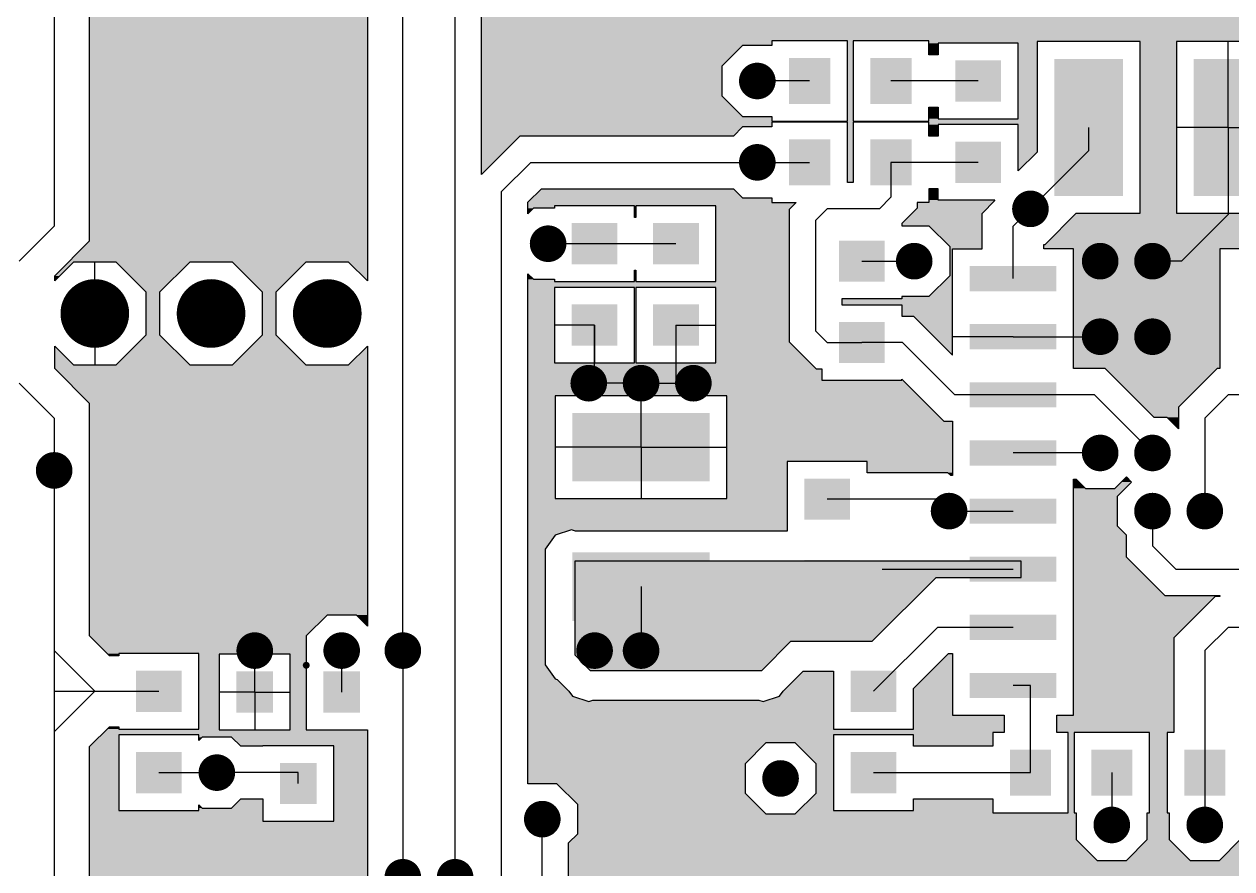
# Model space of a CAD drawing. Extents: x 295 to 953, y 10 to 290.
# Drawn here: x 572.71 to 616.26, y 183.16 to 213.62 of the extents above; entities that cross this region are included whole.
import ezdxf

# ---------------------------------------------------------------- set-up
doc = ezdxf.new("R2010")
doc.units = 0
doc.header["$LTSCALE"] = 5
doc.header["$MEASUREMENT"] = 0
doc.layers.get('0').update_dxf_attribs({"linetype": 'CONTINUOUS', "lineweight": 25})
doc.layers.add('L1-TOP_GBR', color=7, linetype='CONTINUOUS')

msp = doc.modelspace()

# ---------------------------------------------------------------- linework, layer by layer
for points, const_width in [([(598.816, 211.568, 1), (599.476, 211.568, 1)], 0.66), ([(598.816, 208.634, 1), (599.476, 208.634, 1)], 0.66), ([(608.665, 206.958, 1), (609.325, 206.958, 1)], 0.66), ([(591.273, 205.701, 1), (591.933, 205.701, 1)], 0.66), ([(604.474, 205.072, 1), (605.134, 205.072, 1)], 0.66), ([(611.18, 205.072, 1), (611.84, 205.072, 1)], 0.66), ([(613.066, 205.072, 1), (613.726, 205.072, 1)], 0.66), ([(574.639, 203.186, 1), (575.876, 203.186, 1)], 1.238), ([(578.83, 203.186, 1), (580.067, 203.186, 1)], 1.238), ([(583.021, 203.186, 1), (584.258, 203.186, 1)], 1.238), ([(611.18, 202.348, 1), (611.84, 202.348, 1)], 0.66), ([(613.066, 202.348, 1), (613.726, 202.348, 1)], 0.66), ([(592.739, 200.672, 1), (593.399, 200.672, 1)], 0.66), ([(594.625, 200.672, 1), (595.285, 200.672, 1)], 0.66), ([(596.511, 200.672, 1), (597.171, 200.672, 1)], 0.66), ([(611.18, 198.157, 1), (611.84, 198.157, 1)], 0.66), ([(613.066, 198.157, 1), (613.726, 198.157, 1)], 0.66), ([(573.461, 197.528, 1), (574.121, 197.528, 1)], 0.66), ([(605.732, 196.061, 1), (606.392, 196.061, 1)], 0.66), ([(613.066, 196.061, 1), (613.726, 196.061, 1)], 0.66), ([(614.952, 196.061, 1), (615.612, 196.061, 1)], 0.66), ([(580.694, 191.032, 1), (581.354, 191.032, 1)], 0.66), ([(583.829, 191.032, 1), (584.489, 191.032, 1)], 0.66), ([(586.034, 191.032, 1), (586.694, 191.032, 1)], 0.66), ([(592.949, 191.032, 1), (593.609, 191.032, 1)], 0.66), ([(594.625, 191.032, 1), (595.285, 191.032, 1)], 0.66), ([(582.819, 190.503, 1), (582.943, 190.503, 1)], 0.124), ([(579.328, 186.632, 1), (579.988, 186.632, 1)], 0.66), ([(599.655, 186.422, 1), (600.315, 186.422, 1)], 0.66), ([(591.063, 184.955, 1), (591.723, 184.955, 1)], 0.66), ([(611.599, 184.746, 1), (612.259, 184.746, 1)], 0.66), ([(614.952, 184.746, 1), (615.612, 184.746, 1)], 0.66), ([(586.034, 182.86, 1), (586.694, 182.86, 1)], 0.66), ([(587.92, 182.86, 1), (588.58, 182.86, 1)], 0.66)]:
    msp.add_lwpolyline(points, format="xyb", close=True, dxfattribs=dict(const_width=const_width))
for points in [[(601.775, 212.393), (601.775, 210.743), (600.29, 212.393), (600.29, 210.743)], [(604.709, 212.393), (604.709, 210.743), (603.224, 212.393), (603.224, 210.743)], [(607.934, 212.311), (607.934, 210.826), (606.284, 212.311), (606.284, 210.826)], [(612.328, 212.367), (612.328, 207.417), (609.853, 212.367), (609.853, 207.417)], [(617.357, 212.367), (617.357, 207.417), (614.882, 212.367), (614.882, 207.417)], [(601.775, 209.459), (601.775, 207.81), (600.29, 209.459), (600.29, 207.81)], [(604.709, 209.459), (604.709, 207.81), (603.224, 209.459), (603.224, 207.81)], [(607.934, 209.377), (607.934, 207.892), (606.284, 209.377), (606.284, 207.892)], [(594.104, 206.443), (594.104, 204.958), (592.454, 206.443), (592.454, 204.958)], [(597.038, 206.443), (597.038, 204.958), (595.388, 206.443), (595.388, 204.958)], [(603.743, 205.815), (603.743, 204.33), (602.093, 205.815), (602.093, 204.33)], [(609.934, 204.897), (609.934, 203.99), (606.799, 204.897), (606.799, 203.99)], [(594.104, 203.51), (594.104, 202.025), (592.454, 203.51), (592.454, 202.025)], [(597.038, 203.51), (597.038, 202.025), (595.388, 203.51), (595.388, 202.025)], [(603.743, 202.881), (603.743, 201.396), (602.093, 202.881), (602.093, 201.396)], [(609.934, 202.802), (609.934, 201.894), (606.799, 202.802), (606.799, 201.894)], [(609.934, 200.706), (609.934, 199.799), (606.799, 200.706), (606.799, 199.799)], [(597.43, 199.604), (597.43, 197.129), (592.48, 199.604), (592.48, 197.129)], [(609.934, 198.611), (609.934, 197.703), (606.799, 198.611), (606.799, 197.703)], [(602.486, 197.236), (602.486, 195.751), (600.836, 197.236), (600.836, 195.751)], [(609.934, 196.515), (609.934, 195.608), (606.799, 196.515), (606.799, 195.608)], [(597.43, 194.575), (597.43, 192.1), (592.48, 194.575), (592.48, 192.1)], [(602.486, 194.303), (602.486, 192.818), (600.836, 194.303), (600.836, 192.818)], [(609.934, 194.42), (609.934, 193.512), (606.799, 194.42), (606.799, 193.512)], [(609.934, 192.324), (609.934, 191.417), (606.799, 192.324), (606.799, 191.417)], [(578.388, 190.308), (578.388, 188.823), (576.738, 190.308), (576.738, 188.823)], [(604.162, 190.308), (604.162, 188.823), (602.512, 190.308), (602.512, 188.823)], [(581.684, 190.282), (581.684, 188.797), (580.364, 190.282), (580.364, 188.797)], [(584.819, 190.282), (584.819, 188.797), (583.499, 190.282), (583.499, 188.797)], [(609.934, 190.229), (609.934, 189.321), (606.799, 190.229), (606.799, 189.321)], [(578.388, 187.374), (578.388, 185.889), (576.738, 187.374), (576.738, 185.889)], [(604.162, 187.374), (604.162, 185.889), (602.512, 187.374), (602.512, 185.889)], [(609.738, 187.457), (609.738, 185.807), (608.253, 187.457), (608.253, 185.807)], [(612.671, 187.457), (612.671, 185.807), (611.186, 187.457), (611.186, 185.807)], [(616.024, 187.457), (616.024, 185.807), (614.539, 187.457), (614.539, 185.807)], [(583.252, 186.982), (583.252, 185.497), (581.932, 186.982), (581.932, 185.497)]]:
    msp.add_solid(points)
at = {"layer": 'L1-TOP_GBR'}
for p, q in [((586.364, 191.032), (586.364, 222.465)), ((573.791, 219.531), (573.791, 206.329)), ((585.085, 219.61), (585.085, 204.366)), ((575.07, 205.8), (575.07, 219.001)), ((588.25, 182.86), (588.25, 216.178)), ((589.199, 208.201), (589.199, 215.319)), ((599.671, 213.012), (599.671, 212.847)), ((602.394, 213.012), (599.671, 213.012)), ((602.394, 210.124), (602.394, 213.012)), ((602.605, 213.012), (602.605, 210.124)), ((605.327, 213.012), (602.605, 213.012)), ((605.327, 212.517), (605.327, 213.012)), ((609.234, 212.986), (609.234, 209.006)), ((612.947, 212.986), (609.234, 212.986)), ((612.947, 206.798), (612.947, 212.986)), ((614.264, 212.986), (614.264, 206.798)), ((617.976, 212.986), (614.264, 212.986)), ((616.12, 209.892), (616.12, 212.986)), ((598.617, 212.847), (597.868, 212.098)), ((599.671, 212.847), (598.617, 212.847)), ((605.666, 212.517), (605.327, 212.517)), ((605.666, 212.929), (605.666, 212.517)), ((608.553, 212.929), (605.666, 212.929)), ((608.553, 210.207), (608.553, 212.929)), ((597.868, 212.098), (597.868, 211.039)), ((601.032, 211.568), (599.146, 211.568)), ((607.109, 211.568), (603.966, 211.568)), ((597.868, 211.039), (598.617, 210.289)), ((605.327, 210.619), (605.666, 210.619)), ((605.327, 210.124), (605.327, 210.619)), ((605.666, 210.619), (605.666, 210.207)), ((598.617, 209.913), (598.287, 209.583)), ((598.617, 210.289), (599.671, 210.289)), ((599.671, 209.913), (598.617, 209.913)), ((599.671, 210.289), (599.671, 210.124)), ((599.671, 210.124), (602.394, 210.124)), ((599.671, 210.078), (599.671, 209.913)), ((602.394, 210.078), (599.671, 210.078)), ((602.394, 207.907), (602.394, 210.078)), ((602.605, 210.124), (605.327, 210.124)), ((602.605, 210.078), (602.605, 207.907)), ((605.327, 210.078), (602.605, 210.078)), ((605.327, 209.583), (605.327, 210.078)), ((605.666, 210.207), (608.553, 210.207)), ((605.666, 209.996), (605.666, 209.583)), ((608.553, 209.996), (605.666, 209.996)), ((608.553, 208.324), (608.553, 209.996)), ((590.581, 209.583), (589.199, 208.201)), ((598.287, 209.583), (590.581, 209.583)), ((605.666, 209.583), (605.327, 209.583)), ((611.091, 209.892), (611.091, 209.054)), ((616.12, 209.892), (614.264, 209.892)), ((616.12, 209.892), (616.12, 206.798)), ((616.12, 209.892), (617.976, 209.892)), ((616.12, 209.892), (616.12, 206.749)), ((608.995, 206.958), (611.091, 209.054)), ((590.974, 208.634), (589.926, 207.587)), ((590.974, 208.634), (599.146, 208.634)), ((599.146, 208.634), (601.032, 208.634)), ((607.109, 208.634), (603.966, 208.634)), ((603.966, 208.634), (603.966, 207.377)), ((609.234, 209.006), (608.553, 208.324)), ((602.605, 207.907), (602.394, 207.907)), ((589.926, 177.202), (589.926, 207.587)), ((590.875, 207.194), (591.367, 207.686)), ((591.367, 207.686), (598.287, 207.686)), ((598.287, 207.686), (598.617, 207.356)), ((598.617, 207.356), (599.671, 207.356)), ((599.671, 207.356), (599.671, 207.191)), ((603.547, 206.958), (603.966, 207.377)), ((605.327, 207.686), (605.327, 207.191)), ((605.666, 207.686), (605.327, 207.686)), ((605.666, 207.273), (605.666, 207.686)), ((590.875, 206.782), (590.875, 207.194)), ((591.073, 206.98), (590.875, 206.782)), ((591.835, 206.98), (591.073, 206.98)), ((591.835, 207.062), (591.835, 206.98)), ((594.723, 207.062), (591.835, 207.062)), ((594.723, 206.65), (594.723, 207.062)), ((594.769, 207.062), (594.769, 206.65)), ((597.656, 207.062), (594.769, 207.062)), ((597.656, 204.34), (597.656, 207.062)), ((599.671, 207.191), (600.552, 207.191)), ((600.552, 207.191), (600.293, 206.932)), ((600.293, 206.932), (600.293, 202.165)), ((601.242, 206.539), (601.661, 206.958)), ((603.547, 206.958), (601.661, 206.958)), ((604.915, 206.984), (604.362, 206.432)), ((604.915, 207.191), (604.915, 206.984)), ((605.327, 207.191), (604.915, 207.191)), ((607.716, 207.273), (605.666, 207.273)), ((607.253, 206.791), (607.716, 207.255)), ((607.716, 207.255), (607.716, 207.273)), ((608.995, 206.958), (608.367, 206.329)), ((594.769, 206.65), (594.723, 206.65)), ((601.242, 206.539), (601.242, 202.558)), ((604.362, 206.432), (604.362, 206.351)), ((607.253, 205.516), (607.253, 206.791)), ((609.525, 205.679), (610.644, 206.798)), ((610.644, 206.798), (612.947, 206.798)), ((614.264, 206.798), (617.976, 206.798)), ((614.444, 205.072), (616.12, 206.749)), ((572.534, 205.072), (573.791, 206.329)), ((604.362, 206.351), (605.334, 206.351)), ((605.334, 206.351), (606.083, 205.602)), ((608.367, 204.443), (608.367, 206.329)), ((573.812, 204.542), (575.07, 205.8)), ((593.279, 205.701), (591.603, 205.701)), ((596.213, 205.701), (593.279, 205.701)), ((606.083, 205.602), (606.083, 204.542)), ((609.48, 205.679), (609.525, 205.679)), ((609.48, 205.516), (609.48, 205.679)), ((606.18, 205.516), (607.253, 205.516)), ((606.18, 201.685), (606.18, 205.516)), ((610.553, 205.516), (609.48, 205.516)), ((610.553, 201.201), (610.553, 205.516)), ((615.82, 205.516), (615.82, 201.201)), ((619.153, 205.516), (615.82, 205.516)), ((574.489, 205.042), (573.812, 204.366)), ((576.027, 205.042), (574.489, 205.042)), ((575.258, 203.186), (575.258, 205.042)), ((577.114, 203.955), (576.027, 205.042)), ((578.68, 205.042), (577.592, 203.955)), ((580.218, 205.042), (578.68, 205.042)), ((581.305, 203.955), (580.218, 205.042)), ((582.871, 205.042), (581.783, 203.955)), ((584.409, 205.042), (582.871, 205.042)), ((585.085, 204.366), (584.409, 205.042)), ((594.723, 204.752), (594.769, 204.752)), ((594.723, 204.34), (594.723, 204.752)), ((594.769, 204.752), (594.769, 204.34)), ((602.918, 205.072), (604.804, 205.072)), ((614.444, 205.072), (613.396, 205.072)), ((573.812, 204.366), (573.812, 204.542)), ((590.875, 204.62), (591.073, 204.422)), ((590.875, 186.234), (590.875, 204.62)), ((591.073, 204.422), (591.835, 204.422)), ((591.835, 204.422), (591.835, 204.34)), ((591.835, 204.34), (594.723, 204.34)), ((594.769, 204.34), (597.656, 204.34)), ((606.083, 204.542), (605.334, 203.793)), ((577.114, 202.417), (577.114, 203.955)), ((577.592, 203.955), (577.592, 202.417)), ((581.305, 202.417), (581.305, 203.955)), ((581.783, 203.955), (581.783, 202.417)), ((591.835, 204.128), (591.835, 201.406)), ((594.723, 204.128), (591.835, 204.128)), ((594.723, 201.406), (594.723, 204.128)), ((594.769, 204.128), (594.769, 201.406)), ((597.656, 204.128), (594.769, 204.128)), ((597.656, 201.406), (597.656, 204.128)), ((602.191, 203.711), (602.191, 203.5)), ((604.362, 203.711), (602.191, 203.711)), ((602.191, 203.5), (604.362, 203.5)), ((604.362, 203.793), (604.362, 203.711)), ((605.334, 203.793), (604.362, 203.793)), ((604.362, 203.5), (604.362, 203.087)), ((575.258, 203.186), (575.258, 201.33)), ((604.362, 203.087), (604.778, 203.087)), ((604.778, 203.087), (606.18, 201.685)), ((593.279, 202.767), (591.835, 202.767)), ((593.279, 202.767), (593.279, 201.406)), ((593.279, 200.672), (593.279, 202.767)), ((596.213, 202.767), (596.213, 201.406)), ((596.213, 202.767), (597.656, 202.767)), ((596.213, 202.767), (596.213, 200.672)), ((601.661, 202.138), (601.242, 202.558)), ((576.027, 201.33), (577.114, 202.417)), ((577.592, 202.417), (578.68, 201.33)), ((580.218, 201.33), (581.305, 202.417)), ((581.783, 202.417), (582.871, 201.33)), ((600.293, 202.165), (601.268, 201.19)), ((601.661, 202.138), (602.918, 202.138)), ((604.385, 202.138), (602.918, 202.138)), ((604.385, 202.138), (606.271, 200.252)), ((608.367, 202.348), (606.18, 202.348)), ((608.367, 202.348), (606.18, 202.348)), ((608.367, 202.348), (610.553, 202.348)), ((608.367, 202.348), (610.553, 202.348)), ((608.367, 202.348), (611.51, 202.348)), ((573.812, 202.006), (574.489, 201.33)), ((573.812, 201.201), (573.812, 202.006)), ((584.409, 201.33), (585.085, 202.006)), ((585.085, 202.006), (585.085, 191.915)), ((575.07, 199.944), (573.812, 201.201)), ((574.489, 201.33), (576.027, 201.33)), ((578.68, 201.33), (580.218, 201.33)), ((582.871, 201.33), (584.409, 201.33)), ((591.835, 201.406), (594.723, 201.406)), ((594.769, 201.406), (597.656, 201.406)), ((611.693, 201.201), (610.553, 201.201)), ((613.458, 199.436), (611.693, 201.201)), ((615.727, 201.201), (614.333, 199.807)), ((615.82, 201.201), (615.727, 201.201)), ((601.268, 201.19), (601.475, 201.19)), ((601.475, 201.19), (601.475, 200.777)), ((601.475, 200.777), (604.362, 200.777)), ((604.362, 200.82), (605.878, 199.304)), ((604.362, 200.777), (604.362, 200.82)), ((573.791, 199.414), (572.534, 200.672)), ((593.279, 200.672), (593.069, 200.672)), ((594.955, 200.672), (593.279, 200.672)), ((594.955, 200.672), (596.213, 200.672)), ((594.955, 198.367), (594.955, 200.672)), ((596.213, 200.672), (596.841, 200.672)), ((575.07, 191.562), (575.07, 199.944)), ((591.862, 200.223), (591.862, 196.51)), ((598.049, 200.223), (591.862, 200.223)), ((594.955, 198.367), (594.955, 200.223)), ((598.049, 196.51), (598.049, 200.223)), ((608.367, 200.252), (606.271, 200.252)), ((611.3, 200.252), (608.367, 200.252)), ((613.396, 198.157), (611.3, 200.252)), ((615.282, 199.414), (616.12, 200.252)), ((618.006, 200.252), (616.12, 200.252)), ((614.333, 199.807), (614.333, 199.028)), ((573.791, 199.414), (573.791, 197.528)), ((605.878, 199.304), (606.18, 199.304)), ((606.18, 199.304), (606.18, 197.34)), ((613.925, 199.436), (613.458, 199.436)), ((614.333, 199.028), (613.925, 199.436)), ((615.282, 199.414), (615.282, 196.061)), ((594.955, 198.367), (591.862, 198.367)), ((594.955, 198.367), (594.955, 196.51)), ((594.955, 198.367), (598.049, 198.367)), ((611.51, 198.157), (608.367, 198.157)), ((600.217, 197.855), (600.217, 195.334)), ((603.105, 197.855), (600.217, 197.855)), ((603.105, 197.443), (603.105, 197.855)), ((573.791, 197.528), (573.791, 191.032)), ((606.022, 197.443), (603.105, 197.443)), ((606.124, 197.34), (606.022, 197.443)), ((606.18, 197.34), (606.124, 197.34)), ((612.04, 196.878), (612.454, 197.291)), ((612.454, 197.291), (612.635, 197.109)), ((610.553, 197.208), (610.65, 197.208)), ((610.553, 188.702), (610.553, 197.208)), ((610.65, 197.208), (610.98, 196.878)), ((610.98, 196.878), (612.04, 196.878)), ((612.635, 197.109), (612.117, 196.591)), ((591.862, 196.51), (598.049, 196.51)), ((605.629, 196.494), (601.661, 196.494)), ((606.062, 196.061), (605.629, 196.494)), ((612.117, 196.591), (612.117, 195.532)), ((606.062, 196.061), (608.367, 196.061)), ((613.396, 196.061), (613.396, 194.804)), ((591.855, 195.192), (591.492, 194.694)), ((592.441, 195.383), (591.855, 195.192)), ((592.591, 195.334), (592.441, 195.383)), ((600.217, 195.334), (592.591, 195.334)), ((612.117, 195.532), (612.447, 195.202)), ((612.447, 195.202), (612.447, 194.411)), ((591.492, 194.694), (591.492, 190.514)), ((614.234, 193.966), (613.396, 194.804)), ((592.565, 194.261), (592.565, 190.874)), ((608.662, 194.261), (592.565, 194.261)), ((608.662, 193.671), (608.662, 194.261)), ((612.447, 194.411), (613.841, 193.017)), ((603.653, 193.966), (608.367, 193.966)), ((614.234, 193.966), (618.006, 193.966)), ((603.286, 191.366), (605.591, 193.671)), ((605.591, 193.671), (608.662, 193.671)), ((594.955, 193.337), (594.955, 191.032)), ((613.841, 193.017), (615.82, 193.017)), ((615.658, 192.984), (614.168, 191.494)), ((615.82, 192.984), (615.658, 192.984)), ((615.82, 193.017), (615.82, 192.984)), ((583.63, 192.311), (582.881, 191.562)), ((584.689, 192.311), (583.63, 192.311)), ((585.085, 191.915), (584.689, 192.311)), ((603.337, 189.565), (605.642, 191.87)), ((608.367, 191.87), (605.642, 191.87)), ((615.282, 191.032), (616.12, 191.87)), ((618.006, 191.87), (616.12, 191.87)), ((575.787, 190.844), (575.07, 191.562)), ((582.881, 191.562), (582.881, 190.503)), ((599.305, 190.318), (600.353, 191.366)), ((600.353, 191.366), (603.286, 191.366)), ((614.168, 191.494), (614.168, 188.076)), ((573.791, 191.032), (575.258, 189.565)), ((573.791, 191.032), (573.791, 189.565)), ((576.119, 190.844), (575.787, 190.844)), ((576.119, 190.927), (576.119, 190.844)), ((579.007, 190.927), (576.119, 190.927)), ((579.007, 188.204), (579.007, 190.927)), ((579.746, 190.9), (579.746, 188.178)), ((582.303, 190.9), (579.746, 190.9)), ((581.024, 189.539), (581.024, 191.032)), ((581.024, 189.539), (581.024, 190.9)), ((582.303, 188.178), (582.303, 190.9)), ((584.159, 189.539), (584.159, 191.032)), ((586.364, 191.032), (586.364, 182.86)), ((592.565, 190.874), (593.121, 190.318)), ((604.781, 189.668), (606.035, 190.922)), ((606.035, 190.922), (606.18, 190.922)), ((606.18, 190.922), (606.18, 188.702)), ((615.282, 191.032), (615.282, 186.632)), ((582.881, 190.503), (582.881, 188.178)), ((591.492, 190.514), (591.855, 190.016)), ((593.121, 190.318), (599.305, 190.318)), ((591.855, 190.016), (591.931, 189.991)), ((591.931, 189.991), (592.347, 189.575)), ((600.08, 189.575), (600.796, 190.293)), ((600.796, 190.293), (601.894, 190.293)), ((601.894, 190.293), (601.894, 188.204)), ((575.258, 189.565), (573.791, 188.099)), ((573.791, 189.565), (575.258, 189.565)), ((573.791, 189.565), (573.791, 188.099)), ((575.258, 189.565), (577.563, 189.565)), ((581.024, 189.539), (579.746, 189.539)), ((581.024, 189.539), (581.024, 188.178)), ((581.024, 189.539), (582.303, 189.539)), ((592.347, 189.575), (592.484, 189.387)), ((599.942, 189.387), (600.08, 189.575)), ((604.781, 188.204), (604.781, 189.668)), ((608.995, 189.775), (608.367, 189.775)), ((608.995, 186.632), (608.995, 189.775)), ((592.484, 189.387), (593.069, 189.196)), ((593.069, 189.196), (593.22, 189.245)), ((593.22, 189.245), (599.206, 189.245)), ((599.206, 189.245), (599.356, 189.196)), ((599.356, 189.196), (599.942, 189.387)), ((606.18, 188.702), (608.047, 188.702)), ((608.047, 188.702), (608.047, 188.076)), ((609.944, 188.702), (610.553, 188.702)), ((609.944, 188.076), (609.944, 188.702)), ((575.07, 187.569), (575.787, 188.287)), ((575.787, 188.287), (576.119, 188.287)), ((576.119, 188.287), (576.119, 188.204)), ((576.119, 188.204), (579.007, 188.204)), ((579.746, 188.178), (582.303, 188.178)), ((582.881, 188.178), (585.085, 188.178)), ((585.085, 188.178), (585.085, 141.501)), ((601.894, 188.204), (604.781, 188.204)), ((573.791, 188.099), (573.791, 175.526)), ((576.119, 187.993), (576.119, 185.27)), ((579.007, 187.993), (576.119, 187.993)), ((579.007, 187.788), (579.007, 187.993)), ((579.129, 187.91), (579.007, 187.788)), ((580.188, 187.91), (579.129, 187.91)), ((580.518, 187.581), (580.188, 187.91)), ((599.455, 187.701), (598.706, 186.952)), ((600.514, 187.701), (599.455, 187.701)), ((601.263, 186.952), (600.514, 187.701)), ((601.894, 187.993), (601.894, 185.27)), ((604.781, 187.993), (601.894, 187.993)), ((604.781, 187.581), (604.781, 187.993)), ((607.634, 188.076), (607.634, 187.581)), ((608.047, 188.076), (607.634, 188.076)), ((610.357, 188.076), (609.944, 188.076)), ((610.357, 185.188), (610.357, 188.076)), ((610.568, 188.076), (610.568, 185.188)), ((613.29, 188.076), (610.568, 188.076)), ((613.29, 185.188), (613.29, 188.076)), ((613.921, 188.076), (613.921, 185.188)), ((614.168, 188.076), (613.921, 188.076)), ((575.07, 146.916), (575.07, 187.569)), ((581.313, 187.581), (580.518, 187.581)), ((581.313, 187.6), (581.313, 187.581)), ((583.871, 187.6), (581.313, 187.6)), ((583.871, 184.878), (583.871, 187.6)), ((607.634, 187.581), (604.781, 187.581)), ((598.706, 186.952), (598.706, 185.893)), ((601.263, 185.893), (601.263, 186.952)), ((577.563, 186.632), (579.658, 186.632)), ((582.592, 186.632), (579.658, 186.632)), ((582.592, 186.239), (582.592, 186.632)), ((603.337, 186.632), (608.995, 186.632)), ((611.929, 186.632), (611.929, 184.746)), ((615.282, 186.632), (615.282, 184.746)), ((591.923, 186.234), (590.875, 186.234)), ((592.672, 185.485), (591.923, 186.234)), ((580.188, 185.353), (580.518, 185.683)), ((580.518, 185.683), (581.313, 185.683)), ((581.313, 185.683), (581.313, 184.878)), ((598.706, 185.893), (599.455, 185.143)), ((600.514, 185.143), (601.263, 185.893)), ((604.781, 185.683), (607.634, 185.683)), ((604.781, 185.27), (604.781, 185.683)), ((607.634, 185.683), (607.634, 185.188)), ((576.119, 185.27), (579.007, 185.27)), ((579.007, 185.475), (579.129, 185.353)), ((579.007, 185.27), (579.007, 185.475)), ((579.129, 185.353), (580.188, 185.353)), ((592.672, 184.426), (592.672, 185.485)), ((599.455, 185.143), (600.514, 185.143)), ((601.894, 185.27), (604.781, 185.27)), ((607.634, 185.188), (610.357, 185.188)), ((610.568, 185.188), (610.65, 185.188)), ((610.65, 185.188), (610.65, 184.216)), ((613.208, 185.188), (613.29, 185.188)), ((613.208, 184.216), (613.208, 185.188)), ((613.921, 185.188), (614.003, 185.188)), ((614.003, 185.188), (614.003, 184.216)), ((581.313, 184.878), (583.871, 184.878)), ((591.393, 176.364), (591.393, 184.955)), ((592.342, 184.096), (592.672, 184.426)), ((610.65, 184.216), (611.399, 183.467)), ((612.459, 183.467), (613.208, 184.216)), ((614.003, 184.216), (614.752, 183.467)), ((615.811, 183.467), (616.561, 184.216)), ((592.342, 175.971), (592.342, 184.096)), ((611.399, 183.467), (612.459, 183.467)), ((614.752, 183.467), (615.811, 183.467))]:
    msp.add_line(p, q, dxfattribs=at)
for points in [[(575.07, 205.8), (575.07, 216.31), (585.085, 205.8), (585.085, 216.31)], [(589.199, 213.012), (589.199, 214.9), (650.376, 213.012), (650.376, 214.9)], [(589.199, 212.847), (589.199, 213.012), (599.671, 212.847), (599.671, 213.012)], [(589.199, 213.012), (589.199, 213.012), (599.671, 213.012), (602.394, 213.012)], [(602.394, 210.124), (602.394, 213.012), (602.605, 210.124), (602.605, 213.012)], [(602.394, 213.012), (602.394, 213.012), (602.605, 213.012), (605.327, 213.012)], [(605.327, 212.986), (605.327, 213.012), (650.376, 212.986), (650.376, 213.012)], [(605.327, 212.929), (605.327, 212.986), (609.234, 212.929), (609.234, 212.986)], [(605.327, 212.986), (605.327, 212.986), (609.234, 212.986), (612.947, 212.986)], [(612.947, 206.798), (612.947, 212.986), (614.264, 206.798), (614.264, 212.986)], [(612.947, 212.986), (612.947, 212.986), (614.264, 212.986), (617.976, 212.986)], [(589.199, 212.098), (589.199, 212.847), (597.868, 212.098), (598.617, 212.847)], [(589.199, 212.847), (589.199, 212.847), (598.617, 212.847), (599.671, 212.847)], [(605.327, 212.517), (605.327, 212.929), (605.666, 212.517), (605.666, 212.929)], [(605.327, 212.929), (605.327, 212.929), (605.666, 212.929), (608.553, 212.929)], [(608.553, 210.207), (608.553, 212.929), (609.234, 210.207), (609.234, 212.929)], [(589.199, 211.039), (589.199, 212.098), (597.868, 211.039), (597.868, 212.098)], [(589.199, 210.289), (589.199, 211.039), (598.617, 210.289), (597.868, 211.039)], [(605.327, 210.207), (605.327, 210.619), (605.666, 210.207), (605.666, 210.619)], [(605.327, 210.619), (605.327, 210.619), (605.666, 210.619), (605.327, 210.619)], [(589.199, 210.124), (589.199, 210.289), (599.671, 210.124), (599.671, 210.289)], [(589.199, 210.289), (589.199, 210.289), (599.671, 210.289), (598.617, 210.289)], [(589.199, 210.078), (589.199, 210.124), (609.234, 210.078), (609.234, 210.124)], [(589.199, 209.913), (589.199, 210.078), (599.671, 209.913), (599.671, 210.078)], [(589.199, 210.078), (589.199, 210.078), (599.671, 210.078), (602.394, 210.078)], [(589.199, 209.583), (589.199, 209.913), (598.287, 209.583), (598.617, 209.913)], [(589.199, 209.913), (589.199, 209.913), (598.617, 209.913), (599.671, 209.913)], [(602.394, 207.907), (602.394, 210.078), (602.605, 207.907), (602.605, 210.078)], [(602.394, 210.078), (602.394, 210.078), (602.605, 210.078), (605.327, 210.078)], [(605.327, 210.124), (605.327, 210.207), (609.234, 210.124), (609.234, 210.207)], [(605.327, 209.996), (605.327, 210.078), (609.234, 209.996), (609.234, 210.078)], [(605.327, 209.583), (605.327, 209.996), (605.666, 209.583), (605.666, 209.996)], [(605.327, 209.996), (605.327, 209.996), (605.666, 209.996), (608.553, 209.996)], [(608.553, 209.006), (608.553, 209.996), (609.234, 209.006), (609.234, 209.996)], [(589.199, 208.201), (589.199, 209.583), (589.199, 208.201), (590.581, 209.583)], [(589.199, 209.583), (589.199, 209.583), (590.581, 209.583), (598.287, 209.583)], [(608.553, 208.324), (608.553, 209.006), (608.553, 208.324), (609.234, 209.006)], [(590.875, 207.194), (591.037, 207.356), (599.671, 207.194), (599.671, 207.356)], [(591.037, 207.356), (591.367, 207.686), (598.617, 207.356), (598.287, 207.686)], [(591.037, 207.356), (591.037, 207.356), (599.671, 207.356), (598.617, 207.356)], [(591.367, 207.686), (591.367, 207.686), (598.049, 207.686), (591.367, 207.686)], [(605.327, 207.273), (605.327, 207.686), (605.666, 207.273), (605.666, 207.686)], [(605.327, 207.686), (605.327, 207.686), (605.666, 207.686), (605.327, 207.686)], [(590.875, 207.191), (590.875, 207.194), (599.671, 207.191), (599.671, 207.194)], [(590.875, 207.062), (590.875, 207.191), (600.424, 207.062), (600.552, 207.191)], [(590.875, 207.191), (590.875, 207.191), (600.552, 207.191), (599.671, 207.191)], [(590.875, 206.98), (590.875, 207.062), (591.835, 206.98), (591.835, 207.062)], [(590.875, 207.062), (590.875, 207.062), (591.835, 207.062), (594.723, 207.062)], [(590.875, 206.782), (590.875, 206.98), (590.875, 206.782), (591.073, 206.98)], [(590.875, 206.98), (590.875, 206.98), (591.073, 206.98), (591.835, 206.98)], [(594.723, 206.65), (594.723, 207.062), (594.769, 206.65), (594.769, 207.062)], [(594.723, 207.062), (594.723, 207.062), (594.769, 207.062), (597.656, 207.062)], [(597.656, 206.932), (597.656, 207.062), (600.293, 206.932), (600.424, 207.062)], [(597.657, 204.34), (597.656, 206.932), (600.293, 204.34), (600.293, 206.932)], [(604.722, 206.791), (604.915, 206.984), (607.253, 206.791), (607.446, 206.984)], [(604.915, 206.984), (604.915, 207.191), (607.446, 206.984), (607.652, 207.191)], [(605.327, 207.255), (605.327, 207.273), (607.716, 207.255), (607.716, 207.273)], [(605.327, 207.273), (605.327, 207.273), (607.716, 207.273), (605.666, 207.273)], [(605.327, 207.191), (605.327, 207.255), (607.652, 207.191), (607.716, 207.255)], [(604.362, 206.432), (604.722, 206.791), (607.253, 206.432), (607.253, 206.791)], [(604.362, 206.351), (604.362, 206.432), (607.253, 206.351), (607.253, 206.432)], [(610.064, 206.219), (610.644, 206.798), (618.823, 206.219), (618.823, 206.798)], [(606.083, 205.602), (605.334, 206.351), (607.253, 205.602), (607.253, 206.351)], [(609.734, 205.889), (610.064, 206.219), (619.153, 205.889), (618.823, 206.219)], [(574.312, 205.042), (575.07, 205.8), (585.085, 205.042), (585.085, 205.8)], [(606.083, 205.516), (606.083, 205.602), (607.253, 205.516), (607.253, 205.602)], [(609.48, 205.516), (609.48, 205.679), (619.153, 205.516), (619.153, 205.679)], [(609.525, 205.679), (609.734, 205.889), (619.153, 205.679), (619.153, 205.889)], [(606.083, 204.542), (606.083, 205.516), (606.18, 204.542), (606.18, 205.516)], [(606.083, 205.516), (606.083, 205.516), (606.18, 205.516), (607.253, 205.516)], [(610.553, 201.201), (610.553, 205.516), (615.82, 201.201), (615.82, 205.516)], [(610.553, 205.516), (610.553, 205.516), (615.82, 205.516), (619.153, 205.516)], [(573.812, 204.542), (574.312, 205.042), (573.989, 204.542), (574.489, 205.042)], [(574.312, 205.042), (574.312, 205.042), (574.489, 205.042), (576.027, 205.042)], [(577.114, 203.955), (576.027, 205.042), (577.592, 203.955), (578.68, 205.042)], [(576.027, 205.042), (576.027, 205.042), (578.68, 205.042), (580.218, 205.042)], [(581.305, 203.955), (580.218, 205.042), (581.783, 203.955), (582.871, 205.042)], [(580.218, 205.042), (580.218, 205.042), (582.871, 205.042), (584.409, 205.042)], [(585.085, 204.366), (584.409, 205.042), (585.085, 204.366), (585.085, 205.042)], [(594.723, 204.34), (594.723, 204.752), (594.769, 204.34), (594.769, 204.752)], [(594.723, 204.752), (594.723, 204.752), (594.769, 204.752), (594.723, 204.752)], [(573.812, 204.366), (573.812, 204.542), (573.812, 204.366), (573.989, 204.542)], [(590.875, 204.422), (590.875, 204.62), (591.073, 204.422), (590.875, 204.62)], [(590.875, 204.34), (590.875, 204.422), (591.835, 204.34), (591.835, 204.422)], [(590.875, 204.422), (590.875, 204.422), (591.835, 204.422), (591.073, 204.422)], [(590.875, 204.128), (590.875, 204.34), (600.293, 204.128), (600.293, 204.34)], [(605.334, 203.793), (606.083, 204.542), (606.18, 203.793), (606.18, 204.542)], [(577.114, 202.417), (577.114, 203.955), (577.592, 202.417), (577.592, 203.955)], [(581.305, 202.417), (581.305, 203.955), (581.783, 202.417), (581.783, 203.955)], [(590.875, 201.406), (590.875, 204.128), (591.835, 201.406), (591.835, 204.128)], [(590.875, 204.128), (590.875, 204.128), (591.835, 204.128), (594.723, 204.128)], [(594.723, 201.406), (594.723, 204.128), (594.769, 201.406), (594.769, 204.128)], [(594.723, 204.128), (594.723, 204.128), (594.769, 204.128), (597.656, 204.128)], [(597.656, 202.165), (597.656, 204.128), (600.293, 202.165), (600.293, 204.128)], [(602.191, 203.5), (602.191, 203.711), (606.18, 203.5), (606.18, 203.711)], [(604.362, 203.711), (604.362, 203.793), (606.18, 203.711), (606.18, 203.793)], [(604.362, 203.087), (604.362, 203.5), (606.18, 203.087), (606.18, 203.5)], [(606.18, 201.685), (604.778, 203.087), (606.18, 201.685), (606.18, 203.087)], [(576.027, 201.33), (577.114, 202.417), (578.68, 201.33), (577.592, 202.417)], [(580.785, 201.898), (581.305, 202.417), (582.303, 201.898), (581.783, 202.417)], [(597.656, 201.406), (597.656, 202.165), (601.052, 201.406), (600.293, 202.165)], [(573.812, 201.33), (573.812, 202.006), (574.489, 201.33), (573.812, 202.006)], [(580.218, 201.33), (580.785, 201.898), (582.871, 201.33), (582.303, 201.898)], [(584.409, 201.33), (585.085, 202.006), (585.085, 201.33), (585.085, 202.006)], [(573.812, 201.201), (573.812, 201.33), (585.085, 201.201), (585.085, 201.33)], [(575.07, 199.944), (573.812, 201.201), (585.085, 199.944), (585.085, 201.201)], [(590.875, 201.19), (590.875, 201.406), (601.268, 201.19), (601.052, 201.406)], [(613.087, 199.807), (611.693, 201.201), (614.333, 199.807), (615.727, 201.201)], [(611.693, 201.201), (611.693, 201.201), (615.727, 201.201), (615.82, 201.201)], [(590.875, 200.777), (590.875, 201.19), (601.475, 200.777), (601.475, 201.19)], [(590.875, 201.19), (590.875, 201.19), (601.475, 201.19), (601.268, 201.19)], [(590.875, 200.223), (590.875, 200.777), (604.959, 200.223), (604.405, 200.777)], [(604.362, 200.777), (604.362, 200.82), (604.405, 200.777), (604.362, 200.82)], [(575.07, 192.311), (575.07, 199.944), (585.085, 192.311), (585.085, 199.944)], [(590.875, 196.51), (590.875, 200.223), (591.862, 196.51), (591.862, 200.223)], [(590.875, 200.223), (590.875, 200.223), (591.862, 200.223), (598.049, 200.223)], [(598.049, 199.304), (598.049, 200.223), (605.878, 199.304), (604.959, 200.223)], [(613.458, 199.436), (613.087, 199.807), (614.333, 199.436), (614.333, 199.807)], [(598.049, 197.855), (598.049, 199.304), (606.18, 197.855), (606.18, 199.304)], [(598.049, 199.304), (598.049, 199.304), (606.18, 199.304), (605.878, 199.304)], [(614.333, 199.028), (613.925, 199.436), (614.333, 199.028), (614.333, 199.436)], [(598.049, 196.51), (598.049, 197.855), (600.217, 196.51), (600.217, 197.855)], [(598.049, 197.855), (598.049, 197.855), (600.217, 197.855), (603.105, 197.855)], [(603.105, 197.443), (603.105, 197.855), (606.18, 197.443), (606.18, 197.855)], [(606.124, 197.34), (606.022, 197.443), (606.18, 197.34), (606.18, 197.443)], [(612.271, 197.109), (612.454, 197.291), (612.635, 197.109), (612.454, 197.291)], [(610.553, 196.878), (610.553, 197.208), (610.98, 196.878), (610.65, 197.208)], [(610.553, 197.208), (610.553, 197.208), (610.65, 197.208), (610.553, 197.208)], [(610.553, 196.591), (610.553, 196.878), (612.117, 196.591), (612.404, 196.878)], [(612.04, 196.878), (612.271, 197.109), (612.404, 196.878), (612.635, 197.109)], [(590.875, 195.383), (590.875, 196.51), (600.217, 195.383), (600.217, 196.51)], [(610.553, 195.532), (610.553, 196.591), (612.117, 195.532), (612.117, 196.591)], [(590.875, 195.192), (590.875, 195.383), (591.855, 195.192), (592.441, 195.383)], [(590.875, 194.694), (590.875, 195.192), (591.492, 194.694), (591.855, 195.192)], [(592.591, 195.334), (592.441, 195.383), (600.217, 195.334), (600.217, 195.383)], [(610.553, 195.202), (610.553, 195.532), (612.447, 195.202), (612.117, 195.532)], [(610.553, 194.411), (610.553, 195.202), (612.447, 194.411), (612.447, 195.202)], [(590.875, 190.514), (590.875, 194.694), (591.492, 190.514), (591.492, 194.694)], [(592.565, 193.671), (592.565, 194.261), (608.662, 193.671), (608.662, 194.261)], [(592.565, 194.261), (592.565, 194.261), (608.662, 194.261), (592.565, 194.261)], [(610.553, 193.568), (610.553, 194.411), (613.29, 193.568), (612.447, 194.411)], [(592.565, 191.366), (592.565, 193.671), (603.286, 191.366), (605.591, 193.671)], [(592.565, 193.671), (592.565, 193.671), (605.591, 193.671), (608.662, 193.671)], [(610.553, 193.017), (610.553, 193.568), (613.841, 193.017), (613.29, 193.568)], [(610.553, 192.984), (610.553, 193.017), (615.82, 192.984), (615.82, 193.017)], [(610.553, 193.017), (610.553, 193.017), (615.82, 193.017), (613.841, 193.017)], [(610.553, 191.494), (610.553, 192.984), (614.168, 191.494), (615.658, 192.984)], [(610.553, 192.984), (610.553, 192.984), (615.658, 192.984), (615.82, 192.984)], [(575.07, 191.562), (575.07, 192.311), (582.881, 191.562), (583.63, 192.311)], [(575.07, 192.311), (575.07, 192.311), (583.63, 192.311), (584.689, 192.311)], [(585.085, 191.915), (584.689, 192.311), (585.085, 191.915), (585.085, 192.311)], [(575.705, 190.927), (575.07, 191.562), (582.881, 190.927), (582.881, 191.562)], [(592.565, 190.874), (592.565, 191.366), (599.861, 190.874), (600.353, 191.366)], [(592.565, 191.366), (592.565, 191.366), (600.353, 191.366), (603.286, 191.366)], [(610.553, 188.703), (610.553, 191.494), (614.168, 188.703), (614.168, 191.494)], [(575.787, 190.844), (575.705, 190.927), (576.119, 190.844), (576.119, 190.927)], [(575.705, 190.927), (575.705, 190.927), (576.119, 190.927), (579.006, 190.927)], [(579.006, 190.9), (579.006, 190.927), (582.881, 190.9), (582.881, 190.927)], [(579.007, 188.204), (579.006, 190.9), (579.746, 188.204), (579.746, 190.9)], [(579.006, 190.9), (579.006, 190.9), (579.746, 190.9), (582.303, 190.9)], [(582.303, 188.178), (582.303, 190.9), (582.881, 188.178), (582.881, 190.9)], [(593.121, 190.318), (592.565, 190.874), (599.305, 190.318), (599.861, 190.874)], [(604.781, 189.668), (606.035, 190.922), (606.18, 189.668), (606.18, 190.922)], [(606.035, 190.922), (606.035, 190.922), (606.18, 190.922), (606.035, 190.922)], [(590.875, 190.016), (590.875, 190.514), (591.855, 190.016), (591.492, 190.514)], [(590.875, 189.991), (590.875, 190.016), (591.931, 189.991), (591.855, 190.016)], [(590.875, 189.575), (590.875, 189.991), (592.347, 189.575), (591.931, 189.991)], [(600.08, 189.575), (600.514, 190.011), (601.894, 189.575), (601.894, 190.011)], [(600.514, 190.011), (600.796, 190.293), (601.894, 190.011), (601.894, 190.293)], [(600.796, 190.293), (600.796, 190.293), (601.894, 190.293), (600.796, 190.293)], [(590.875, 189.387), (590.875, 189.575), (592.484, 189.387), (592.347, 189.575)], [(599.942, 189.387), (600.08, 189.575), (601.894, 189.387), (601.894, 189.575)], [(604.781, 188.702), (604.781, 189.668), (606.18, 188.702), (606.18, 189.668)], [(590.875, 189.196), (590.875, 189.387), (593.069, 189.196), (592.484, 189.387)], [(590.875, 188.204), (590.875, 189.196), (601.894, 188.204), (601.894, 189.196)], [(593.069, 189.196), (593.22, 189.245), (599.356, 189.196), (599.206, 189.245)], [(593.22, 189.245), (593.22, 189.245), (599.206, 189.245), (593.22, 189.245)], [(599.356, 189.196), (599.942, 189.387), (601.894, 189.196), (601.894, 189.387)], [(604.781, 188.204), (604.781, 188.702), (608.046, 188.204), (608.047, 188.702)], [(604.781, 188.702), (604.781, 188.702), (608.047, 188.702), (606.18, 188.702)], [(609.944, 188.702), (610.553, 188.703), (614.168, 188.702), (614.168, 188.703)], [(609.944, 188.076), (609.944, 188.702), (614.168, 188.076), (614.168, 188.702)], [(575.494, 187.993), (575.678, 188.178), (585.085, 187.993), (585.085, 188.178)], [(575.678, 188.178), (575.705, 188.204), (579.746, 188.178), (579.746, 188.204)], [(575.678, 188.178), (575.678, 188.178), (585.085, 188.178), (582.881, 188.178)], [(575.705, 188.204), (575.787, 188.287), (576.119, 188.204), (576.119, 188.287)], [(575.787, 188.287), (575.787, 188.287), (576.119, 188.287), (576.027, 188.287)], [(575.787, 188.287), (575.787, 188.287), (576.027, 188.287), (575.787, 188.287)], [(590.875, 188.076), (590.875, 188.204), (608.046, 188.076), (608.046, 188.204)], [(575.07, 187.569), (575.494, 187.993), (576.119, 187.569), (576.119, 187.993)], [(575.494, 187.993), (575.494, 187.993), (576.119, 187.993), (579.007, 187.993)], [(579.007, 187.91), (579.007, 187.993), (585.085, 187.91), (585.085, 187.993)], [(579.007, 187.91), (579.007, 187.91), (579.129, 187.91), (580.188, 187.91)], [(579.007, 187.788), (579.007, 187.91), (579.007, 187.788), (579.129, 187.91)], [(580.498, 187.6), (580.188, 187.91), (585.085, 187.6), (585.085, 187.91)], [(590.875, 188.075), (590.875, 188.076), (607.634, 188.075), (608.046, 188.076)], [(590.875, 187.993), (590.875, 188.075), (607.634, 187.993), (607.634, 188.075)], [(590.875, 187.701), (590.875, 187.993), (601.894, 187.701), (601.894, 187.993)], [(590.875, 187.993), (590.875, 187.993), (601.894, 187.993), (604.781, 187.993)], [(590.875, 186.952), (590.875, 187.701), (598.706, 186.952), (599.455, 187.701)], [(590.875, 187.701), (590.875, 187.701), (599.455, 187.701), (600.514, 187.701)], [(601.263, 186.952), (600.514, 187.701), (601.894, 186.952), (601.894, 187.701)], [(604.781, 187.581), (604.781, 187.993), (607.634, 187.581), (607.634, 187.993)], [(610.356, 188.075), (610.356, 188.076), (610.568, 188.075), (613.29, 188.076)], [(610.357, 185.188), (610.356, 188.075), (610.568, 185.188), (610.568, 188.075)], [(613.29, 188.075), (613.29, 188.076), (613.921, 188.075), (614.168, 188.076)], [(613.29, 185.188), (613.29, 188.075), (613.921, 185.188), (613.921, 188.075)], [(575.07, 185.27), (575.07, 187.569), (576.119, 185.27), (576.119, 187.569)], [(580.518, 187.581), (580.498, 187.6), (581.313, 187.581), (581.313, 187.6)], [(580.498, 187.6), (580.498, 187.6), (581.313, 187.6), (583.871, 187.6)], [(583.871, 184.878), (583.871, 187.6), (585.085, 184.878), (585.085, 187.6)], [(590.875, 186.234), (590.875, 186.952), (598.706, 186.234), (598.706, 186.952)], [(601.263, 185.893), (601.263, 186.952), (601.894, 185.893), (601.894, 186.952)], [(592.264, 185.893), (591.923, 186.234), (598.706, 185.893), (598.706, 186.234)], [(580.218, 185.383), (580.518, 185.683), (581.313, 185.383), (581.313, 185.683)], [(580.518, 185.683), (580.518, 185.683), (581.313, 185.683), (580.518, 185.683)], [(592.672, 185.485), (592.264, 185.893), (599.113, 185.485), (598.706, 185.893)], [(600.641, 185.27), (601.263, 185.893), (601.894, 185.27), (601.894, 185.893)], [(604.781, 185.271), (604.781, 185.683), (607.634, 185.271), (607.634, 185.683)], [(604.781, 185.683), (604.781, 185.683), (607.634, 185.683), (605.327, 185.683)], [(604.781, 185.683), (604.781, 185.683), (605.327, 185.683), (604.781, 185.683)], [(575.07, 184.878), (575.07, 185.27), (581.313, 184.878), (581.313, 185.27)], [(576.119, 185.27), (579.007, 185.271), (581.313, 185.27), (581.313, 185.271)], [(579.007, 185.353), (579.007, 185.475), (579.129, 185.353), (579.007, 185.475)], [(579.007, 185.271), (579.007, 185.353), (581.313, 185.271), (581.313, 185.353)], [(580.188, 185.353), (580.218, 185.383), (581.313, 185.353), (581.313, 185.383)], [(592.672, 185.143), (592.672, 185.485), (599.455, 185.143), (599.113, 185.485)], [(592.672, 184.426), (592.672, 185.143), (610.65, 184.426), (610.65, 185.143)], [(600.514, 185.143), (600.559, 185.188), (610.65, 185.143), (610.65, 185.188)], [(600.559, 185.188), (600.641, 185.27), (607.634, 185.188), (607.634, 185.27)], [(600.559, 185.188), (600.559, 185.188), (610.65, 185.188), (610.575, 185.188)], [(600.641, 185.27), (600.641, 185.27), (602.394, 185.27), (601.894, 185.27)], [(602.394, 185.27), (604.781, 185.271), (607.634, 185.27), (607.634, 185.271)], [(607.634, 185.188), (607.882, 185.188), (610.575, 185.188), (610.568, 185.188)], [(613.208, 184.216), (613.208, 185.188), (614.003, 184.216), (614.003, 185.188)], [(613.208, 185.188), (613.208, 185.188), (614.003, 185.188), (613.921, 185.188)], [(575.07, 146.916), (575.07, 184.878), (585.085, 146.916), (585.085, 184.878)], [(592.342, 184.096), (592.462, 184.216), (610.771, 184.096), (610.65, 184.216)], [(592.462, 184.216), (592.672, 184.426), (610.65, 184.216), (610.65, 184.426)], [(612.947, 183.955), (613.208, 184.216), (614.264, 183.955), (614.003, 184.216)], [(615.811, 183.467), (616.56, 184.216), (622.925, 183.467), (622.175, 184.216)], [(592.342, 183.467), (592.342, 184.096), (611.399, 183.467), (610.771, 184.096)], [(612.459, 183.467), (612.947, 183.955), (614.752, 183.467), (614.264, 183.955)], [(592.342, 181.579), (592.342, 183.467), (650.376, 181.579), (650.376, 183.467)]]:
    msp.add_solid(points, dxfattribs=at)

doc.saveas('drawing.dxf')
